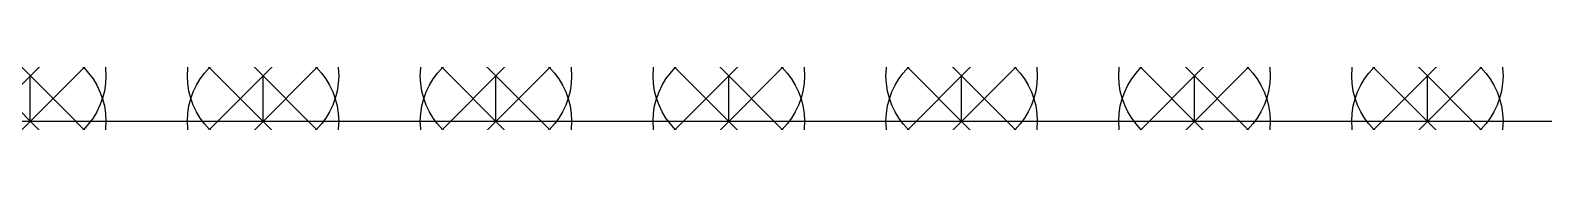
# Model space of a CAD drawing. Header units: inches. Extents: x 0 to 40, y 0 to 0.3.
# Drawn here: x 20 to 30, y 0 to 0.3 of the extents above; entities that cross this region are included whole.
import ezdxf

# ---------------------------------------------------------------- set-up
doc = ezdxf.new("R2010")
doc.units = ezdxf.units.IN
doc.header["$MEASUREMENT"] = 0
doc.header["$PDMODE"] = 35
for name, color, linetype in [('MF_bars', 21, 'Continuous'), ('NF_Glassload', 150, 'Continuous'), ('NF_RestraintsXYZ', 70, 'Continuous'), ('NF_Windload_01', 40, 'Continuous'), ('NF_Windload_02', 40, 'Continuous'), ('NF_Windload_03', 40, 'Continuous'), ('NF_Windload_04', 40, 'Continuous'), ('NF_Windload_05', 40, 'Continuous'), ('NF_Windload_06', 40, 'Continuous'), ('NF_Windload_07', 40, 'Continuous'), ('NF_Windload_08', 40, 'Continuous'), ('NF_Windload_09', 40, 'Continuous'), ('NF_Windload_10', 40, 'Continuous'), ('NF_Windload_11', 40, 'Continuous'), ('NF_Windload_12', 40, 'Continuous'), ('NF_Windload_13', 40, 'Continuous'), ('NF_Windload_14', 40, 'Continuous'), ('NF_Windload_15', 40, 'Continuous')]:
    doc.layers.add(name, color=color, linetype=linetype)

msp = doc.modelspace()

# ---------------------------------------------------------------- linework, layer by layer
at = {"extrusion": (0, -1, -2e-16)}
for p, q in [((20, 0.3, 1.562), (20, 0.3)), ((20, 0.3, 3.125), (20, 0.3, 1.562)), ((20, 0.3, 4.688), (20, 0.3, 3.125)), ((20, 0.3, 6.25), (20, 0.3, 4.688)), ((20, 0.3, 7.813), (20, 0.3, 6.25)), ((20, 0.3, 9.375), (20, 0.3, 7.813)), ((20, 0.3, 10.938), (20, 0.3, 9.375)), ((20, 0.3, 12.5), (20, 0.3, 10.938)), ((20, 0.3, 14.062), (20, 0.3, 12.5)), ((20, 0.3, 15.625), (20, 0.3, 14.062)), ((20, 0.3, 17.188), (20, 0.3, 15.625)), ((20, 0.3, 18.75), (20, 0.3, 17.188)), ((20, 0.3, 20.312), (20, 0.3, 18.75)), ((20, 0.3, 21.875), (20, 0.3, 20.312)), ((20, 0.3, 23.438), (20, 0.3, 21.875)), ((20, 0.3, 25), (20, 0.3, 23.438)), ((20, 0, 23.438), (20, 0.3, 23.438)), ((20, 0, 21.875), (20, 0.3, 21.875)), ((20, 0, 20.313), (20, 0.3, 20.313)), ((20, 0, 18.75), (20, 0.3, 18.75)), ((20, 0, 17.188), (20, 0.3, 17.188)), ((20, 0, 15.625), (20, 0.3, 15.625)), ((20, 0, 14.063), (20, 0.3, 14.063)), ((20, 0, 12.5), (20, 0.3, 12.5)), ((20, 0, 10.938), (20, 0.3, 10.938)), ((20, 0, 9.375), (20, 0.3, 9.375)), ((20, 0, 7.813), (20, 0.3, 7.813)), ((20, 0, 6.25), (20, 0.3, 6.25)), ((20, 0, 4.688), (20, 0.3, 4.688)), ((20, 0, 3.125), (20, 0.3, 3.125)), ((20, 0, 1.563), (20, 0.3, 1.563)), ((21.538, 0.3, 1.562), (21.538, 0.3)), ((21.538, 0.3, 3.125), (21.538, 0.3, 1.562)), ((21.538, 0.3, 4.688), (21.538, 0.3, 3.125)), ((21.538, 0.3, 6.25), (21.538, 0.3, 4.688)), ((21.538, 0.3, 7.813), (21.538, 0.3, 6.25)), ((21.538, 0.3, 9.375), (21.538, 0.3, 7.813)), ((21.538, 0.3, 10.938), (21.538, 0.3, 9.375)), ((21.538, 0.3, 12.5), (21.538, 0.3, 10.938)), ((21.538, 0.3, 14.062), (21.538, 0.3, 12.5)), ((21.538, 0.3, 15.625), (21.538, 0.3, 14.062)), ((21.538, 0.3, 17.188), (21.538, 0.3, 15.625)), ((21.538, 0.3, 18.75), (21.538, 0.3, 17.188)), ((21.538, 0.3, 20.312), (21.538, 0.3, 18.75)), ((21.538, 0.3, 21.875), (21.538, 0.3, 20.312)), ((21.538, 0.3, 23.438), (21.538, 0.3, 21.875)), ((21.538, 0.3, 25), (21.538, 0.3, 23.438)), ((21.538, 0, 23.438), (21.538, 0.3, 23.438)), ((21.538, 0, 21.875), (21.538, 0.3, 21.875)), ((21.538, 0, 20.313), (21.538, 0.3, 20.313)), ((21.538, 0, 18.75), (21.538, 0.3, 18.75)), ((21.538, 0, 17.188), (21.538, 0.3, 17.188)), ((21.538, 0, 15.625), (21.538, 0.3, 15.625)), ((21.538, 0, 14.063), (21.538, 0.3, 14.063)), ((21.538, 0, 12.5), (21.538, 0.3, 12.5)), ((21.538, 0, 10.938), (21.538, 0.3, 10.938)), ((21.538, 0, 9.375), (21.538, 0.3, 9.375)), ((21.538, 0, 7.813), (21.538, 0.3, 7.813)), ((21.538, 0, 6.25), (21.538, 0.3, 6.25)), ((21.538, 0, 4.688), (21.538, 0.3, 4.688)), ((21.538, 0, 3.125), (21.538, 0.3, 3.125)), ((21.538, 0, 1.563), (21.538, 0.3, 1.563)), ((23.077, 0.3, 1.562), (23.077, 0.3)), ((23.077, 0.3, 3.125), (23.077, 0.3, 1.562)), ((23.077, 0.3, 4.688), (23.077, 0.3, 3.125)), ((23.077, 0.3, 6.25), (23.077, 0.3, 4.688)), ((23.077, 0.3, 7.813), (23.077, 0.3, 6.25)), ((23.077, 0.3, 9.375), (23.077, 0.3, 7.813)), ((23.077, 0.3, 10.938), (23.077, 0.3, 9.375)), ((23.077, 0.3, 12.5), (23.077, 0.3, 10.938)), ((23.077, 0.3, 14.062), (23.077, 0.3, 12.5)), ((23.077, 0.3, 15.625), (23.077, 0.3, 14.062)), ((23.077, 0.3, 17.188), (23.077, 0.3, 15.625)), ((23.077, 0.3, 18.75), (23.077, 0.3, 17.188)), ((23.077, 0.3, 20.312), (23.077, 0.3, 18.75)), ((23.077, 0.3, 21.875), (23.077, 0.3, 20.312)), ((23.077, 0.3, 23.438), (23.077, 0.3, 21.875)), ((23.077, 0.3, 25), (23.077, 0.3, 23.438)), ((23.077, 0, 23.438), (23.077, 0.3, 23.438)), ((23.077, 0, 21.875), (23.077, 0.3, 21.875)), ((23.077, 0, 20.313), (23.077, 0.3, 20.313)), ((23.077, 0, 18.75), (23.077, 0.3, 18.75)), ((23.077, 0, 17.188), (23.077, 0.3, 17.188)), ((23.077, 0, 15.625), (23.077, 0.3, 15.625)), ((23.077, 0, 14.063), (23.077, 0.3, 14.063)), ((23.077, 0, 12.5), (23.077, 0.3, 12.5)), ((23.077, 0, 10.938), (23.077, 0.3, 10.938)), ((23.077, 0, 9.375), (23.077, 0.3, 9.375)), ((23.077, 0, 7.813), (23.077, 0.3, 7.813)), ((23.077, 0, 6.25), (23.077, 0.3, 6.25)), ((23.077, 0, 4.688), (23.077, 0.3, 4.688)), ((23.077, 0, 3.125), (23.077, 0.3, 3.125)), ((23.077, 0, 1.563), (23.077, 0.3, 1.563)), ((24.615, 0.3, 1.562), (24.615, 0.3)), ((24.615, 0.3, 3.125), (24.615, 0.3, 1.562)), ((24.615, 0.3, 4.688), (24.615, 0.3, 3.125)), ((24.615, 0.3, 6.25), (24.615, 0.3, 4.688)), ((24.615, 0.3, 7.813), (24.615, 0.3, 6.25)), ((24.615, 0.3, 9.375), (24.615, 0.3, 7.813)), ((24.615, 0.3, 10.938), (24.615, 0.3, 9.375)), ((24.615, 0.3, 12.5), (24.615, 0.3, 10.938)), ((24.615, 0.3, 14.062), (24.615, 0.3, 12.5)), ((24.615, 0.3, 15.625), (24.615, 0.3, 14.062)), ((24.615, 0.3, 17.188), (24.615, 0.3, 15.625)), ((24.615, 0.3, 18.75), (24.615, 0.3, 17.188)), ((24.615, 0.3, 20.312), (24.615, 0.3, 18.75)), ((24.615, 0.3, 21.875), (24.615, 0.3, 20.312)), ((24.615, 0.3, 23.438), (24.615, 0.3, 21.875)), ((24.615, 0.3, 25), (24.615, 0.3, 23.438)), ((24.615, 0, 23.438), (24.615, 0.3, 23.438)), ((24.615, 0, 21.875), (24.615, 0.3, 21.875)), ((24.615, 0, 20.313), (24.615, 0.3, 20.313)), ((24.615, 0, 18.75), (24.615, 0.3, 18.75)), ((24.615, 0, 17.188), (24.615, 0.3, 17.188)), ((24.615, 0, 15.625), (24.615, 0.3, 15.625)), ((24.615, 0, 14.063), (24.615, 0.3, 14.063)), ((24.615, 0, 12.5), (24.615, 0.3, 12.5)), ((24.615, 0, 10.938), (24.615, 0.3, 10.938)), ((24.615, 0, 9.375), (24.615, 0.3, 9.375)), ((24.615, 0, 7.813), (24.615, 0.3, 7.813)), ((24.615, 0, 6.25), (24.615, 0.3, 6.25)), ((24.615, 0, 4.688), (24.615, 0.3, 4.688)), ((24.615, 0, 3.125), (24.615, 0.3, 3.125)), ((24.615, 0, 1.563), (24.615, 0.3, 1.563)), ((26.154, 0.3, 1.562), (26.154, 0.3)), ((26.154, 0.3, 3.125), (26.154, 0.3, 1.562)), ((26.154, 0.3, 4.688), (26.154, 0.3, 3.125)), ((26.154, 0.3, 6.25), (26.154, 0.3, 4.688)), ((26.154, 0.3, 7.813), (26.154, 0.3, 6.25)), ((26.154, 0.3, 9.375), (26.154, 0.3, 7.813)), ((26.154, 0.3, 10.938), (26.154, 0.3, 9.375)), ((26.154, 0.3, 12.5), (26.154, 0.3, 10.938)), ((26.154, 0.3, 14.062), (26.154, 0.3, 12.5)), ((26.154, 0.3, 15.625), (26.154, 0.3, 14.062)), ((26.154, 0.3, 17.188), (26.154, 0.3, 15.625)), ((26.154, 0.3, 18.75), (26.154, 0.3, 17.188)), ((26.154, 0.3, 20.312), (26.154, 0.3, 18.75)), ((26.154, 0.3, 21.875), (26.154, 0.3, 20.312)), ((26.154, 0.3, 23.438), (26.154, 0.3, 21.875)), ((26.154, 0.3, 25), (26.154, 0.3, 23.438)), ((26.154, 0, 23.438), (26.154, 0.3, 23.438)), ((26.154, 0, 21.875), (26.154, 0.3, 21.875)), ((26.154, 0, 20.313), (26.154, 0.3, 20.313)), ((26.154, 0, 18.75), (26.154, 0.3, 18.75)), ((26.154, 0, 17.188), (26.154, 0.3, 17.188)), ((26.154, 0, 15.625), (26.154, 0.3, 15.625)), ((26.154, 0, 14.063), (26.154, 0.3, 14.063)), ((26.154, 0, 12.5), (26.154, 0.3, 12.5)), ((26.154, 0, 10.938), (26.154, 0.3, 10.938)), ((26.154, 0, 9.375), (26.154, 0.3, 9.375)), ((26.154, 0, 7.813), (26.154, 0.3, 7.813)), ((26.154, 0, 6.25), (26.154, 0.3, 6.25)), ((26.154, 0, 4.688), (26.154, 0.3, 4.688)), ((26.154, 0, 3.125), (26.154, 0.3, 3.125)), ((26.154, 0, 1.563), (26.154, 0.3, 1.563)), ((27.692, 0.3, 1.562), (27.692, 0.3)), ((27.692, 0.3, 3.125), (27.692, 0.3, 1.562)), ((27.692, 0.3, 4.688), (27.692, 0.3, 3.125)), ((27.692, 0.3, 6.25), (27.692, 0.3, 4.688)), ((27.692, 0.3, 7.813), (27.692, 0.3, 6.25)), ((27.692, 0.3, 9.375), (27.692, 0.3, 7.813)), ((27.692, 0.3, 10.938), (27.692, 0.3, 9.375)), ((27.692, 0.3, 12.5), (27.692, 0.3, 10.938)), ((27.692, 0.3, 14.062), (27.692, 0.3, 12.5)), ((27.692, 0.3, 15.625), (27.692, 0.3, 14.062)), ((27.692, 0.3, 17.188), (27.692, 0.3, 15.625)), ((27.692, 0.3, 18.75), (27.692, 0.3, 17.188)), ((27.692, 0.3, 20.312), (27.692, 0.3, 18.75)), ((27.692, 0.3, 21.875), (27.692, 0.3, 20.312)), ((27.692, 0.3, 23.438), (27.692, 0.3, 21.875)), ((27.692, 0.3, 25), (27.692, 0.3, 23.438)), ((27.692, 0, 23.438), (27.692, 0.3, 23.438)), ((27.692, 0, 21.875), (27.692, 0.3, 21.875)), ((27.692, 0, 20.313), (27.692, 0.3, 20.313)), ((27.692, 0, 18.75), (27.692, 0.3, 18.75)), ((27.692, 0, 17.188), (27.692, 0.3, 17.188)), ((27.692, 0, 15.625), (27.692, 0.3, 15.625)), ((27.692, 0, 14.063), (27.692, 0.3, 14.063)), ((27.692, 0, 12.5), (27.692, 0.3, 12.5)), ((27.692, 0, 10.938), (27.692, 0.3, 10.938)), ((27.692, 0, 9.375), (27.692, 0.3, 9.375)), ((27.692, 0, 7.813), (27.692, 0.3, 7.813)), ((27.692, 0, 6.25), (27.692, 0.3, 6.25)), ((27.692, 0, 4.688), (27.692, 0.3, 4.688)), ((27.692, 0, 3.125), (27.692, 0.3, 3.125)), ((27.692, 0, 1.563), (27.692, 0.3, 1.563)), ((29.231, 0.3, 1.562), (29.231, 0.3)), ((29.231, 0.3, 3.125), (29.231, 0.3, 1.562)), ((29.231, 0.3, 4.688), (29.231, 0.3, 3.125)), ((29.231, 0.3, 6.25), (29.231, 0.3, 4.688)), ((29.231, 0.3, 7.813), (29.231, 0.3, 6.25)), ((29.231, 0.3, 9.375), (29.231, 0.3, 7.813)), ((29.231, 0.3, 10.938), (29.231, 0.3, 9.375)), ((29.231, 0.3, 12.5), (29.231, 0.3, 10.938)), ((29.231, 0.3, 14.062), (29.231, 0.3, 12.5)), ((29.231, 0.3, 15.625), (29.231, 0.3, 14.062)), ((29.231, 0.3, 17.188), (29.231, 0.3, 15.625)), ((29.231, 0.3, 18.75), (29.231, 0.3, 17.188)), ((29.231, 0.3, 20.312), (29.231, 0.3, 18.75)), ((29.231, 0.3, 21.875), (29.231, 0.3, 20.312)), ((29.231, 0.3, 23.438), (29.231, 0.3, 21.875)), ((29.231, 0.3, 25), (29.231, 0.3, 23.438)), ((29.231, 0, 23.438), (29.231, 0.3, 23.438)), ((29.231, 0, 21.875), (29.231, 0.3, 21.875)), ((29.231, 0, 20.313), (29.231, 0.3, 20.313)), ((29.231, 0, 18.75), (29.231, 0.3, 18.75)), ((29.231, 0, 17.188), (29.231, 0.3, 17.188)), ((29.231, 0, 15.625), (29.231, 0.3, 15.625)), ((29.231, 0, 14.063), (29.231, 0.3, 14.063)), ((29.231, 0, 12.5), (29.231, 0.3, 12.5)), ((29.231, 0, 10.938), (29.231, 0.3, 10.938)), ((29.231, 0, 9.375), (29.231, 0.3, 9.375)), ((29.231, 0, 7.813), (29.231, 0.3, 7.813)), ((29.231, 0, 6.25), (29.231, 0.3, 6.25)), ((29.231, 0, 4.688), (29.231, 0.3, 4.688)), ((29.231, 0, 3.125), (29.231, 0.3, 3.125)), ((29.231, 0, 1.563), (29.231, 0.3, 1.563)), ((20, 0, 1.562), (20, 0)), ((21.538, 0, 1.562), (21.538, 0)), ((23.077, 0, 1.562), (23.077, 0)), ((24.615, 0, 1.562), (24.615, 0)), ((26.154, 0, 1.562), (26.154, 0)), ((27.692, 0, 1.562), (27.692, 0)), ((29.231, 0, 1.562), (29.231, 0)), ((18.462, 0, 1.562), (20, 0, 1.562)), ((18.462, 0, 3.125), (20, 0, 3.125)), ((18.462, 0, 4.688), (20, 0, 4.688)), ((18.462, 0, 6.25), (20, 0, 6.25)), ((18.462, 0, 7.813), (20, 0, 7.813)), ((18.462, 0, 9.375), (20, 0, 9.375)), ((18.462, 0, 10.938), (20, 0, 10.938)), ((18.462, 0, 12.5), (20, 0, 12.5)), ((18.462, 0, 14.062), (20, 0, 14.062)), ((18.462, 0, 15.625), (20, 0, 15.625)), ((18.462, 0, 17.188), (20, 0, 17.188)), ((18.462, 0, 18.75), (20, 0, 18.75)), ((18.462, 0, 20.312), (20, 0, 20.312)), ((18.462, 0, 21.875), (20, 0, 21.875)), ((18.462, 0, 23.438), (20, 0, 23.438)), ((20, 0, 3.125), (20, 0, 1.562)), ((20, 0, 4.688), (20, 0, 3.125)), ((20, 0, 6.25), (20, 0, 4.688)), ((20, 0, 7.813), (20, 0, 6.25)), ((20, 0, 9.375), (20, 0, 7.813)), ((20, 0, 10.938), (20, 0, 9.375)), ((20, 0, 12.5), (20, 0, 10.938)), ((20, 0, 14.062), (20, 0, 12.5)), ((20, 0, 15.625), (20, 0, 14.062)), ((20, 0, 17.188), (20, 0, 15.625)), ((20, 0, 18.75), (20, 0, 17.188)), ((20, 0, 20.312), (20, 0, 18.75)), ((20, 0, 21.875), (20, 0, 20.312)), ((20, 0, 23.438), (20, 0, 21.875)), ((20, 0, 25), (20, 0, 23.438)), ((20, 0, 1.562), (21.538, 0, 1.562)), ((20, 0, 3.125), (21.538, 0, 3.125)), ((20, 0, 4.688), (21.538, 0, 4.688)), ((20, 0, 6.25), (21.538, 0, 6.25)), ((20, 0, 7.813), (21.538, 0, 7.813)), ((20, 0, 9.375), (21.538, 0, 9.375)), ((20, 0, 10.938), (21.538, 0, 10.938)), ((20, 0, 12.5), (21.538, 0, 12.5)), ((20, 0, 14.062), (21.538, 0, 14.062)), ((20, 0, 15.625), (21.538, 0, 15.625)), ((20, 0, 17.188), (21.538, 0, 17.188)), ((20, 0, 18.75), (21.538, 0, 18.75)), ((20, 0, 20.312), (21.538, 0, 20.312)), ((20, 0, 21.875), (21.538, 0, 21.875)), ((20, 0, 23.438), (21.538, 0, 23.438)), ((21.538, 0, 3.125), (21.538, 0, 1.562)), ((21.538, 0, 4.688), (21.538, 0, 3.125)), ((21.538, 0, 6.25), (21.538, 0, 4.688)), ((21.538, 0, 7.813), (21.538, 0, 6.25)), ((21.538, 0, 9.375), (21.538, 0, 7.813)), ((21.538, 0, 10.938), (21.538, 0, 9.375)), ((21.538, 0, 12.5), (21.538, 0, 10.938)), ((21.538, 0, 14.062), (21.538, 0, 12.5)), ((21.538, 0, 15.625), (21.538, 0, 14.062)), ((21.538, 0, 17.188), (21.538, 0, 15.625)), ((21.538, 0, 18.75), (21.538, 0, 17.188)), ((21.538, 0, 20.312), (21.538, 0, 18.75)), ((21.538, 0, 21.875), (21.538, 0, 20.312)), ((21.538, 0, 23.438), (21.538, 0, 21.875)), ((21.538, 0, 25), (21.538, 0, 23.438)), ((21.538, 0, 1.562), (23.077, 0, 1.562)), ((21.538, 0, 3.125), (23.077, 0, 3.125)), ((21.538, 0, 4.688), (23.077, 0, 4.688)), ((21.538, 0, 6.25), (23.077, 0, 6.25)), ((21.538, 0, 7.813), (23.077, 0, 7.813)), ((21.538, 0, 9.375), (23.077, 0, 9.375)), ((21.538, 0, 10.938), (23.077, 0, 10.938)), ((21.538, 0, 12.5), (23.077, 0, 12.5)), ((21.538, 0, 14.062), (23.077, 0, 14.062)), ((21.538, 0, 15.625), (23.077, 0, 15.625)), ((21.538, 0, 17.188), (23.077, 0, 17.188)), ((21.538, 0, 18.75), (23.077, 0, 18.75)), ((21.538, 0, 20.312), (23.077, 0, 20.312)), ((21.538, 0, 21.875), (23.077, 0, 21.875)), ((21.538, 0, 23.438), (23.077, 0, 23.438)), ((23.077, 0, 3.125), (23.077, 0, 1.562)), ((23.077, 0, 4.688), (23.077, 0, 3.125)), ((23.077, 0, 6.25), (23.077, 0, 4.688)), ((23.077, 0, 7.813), (23.077, 0, 6.25)), ((23.077, 0, 9.375), (23.077, 0, 7.813)), ((23.077, 0, 10.938), (23.077, 0, 9.375)), ((23.077, 0, 12.5), (23.077, 0, 10.938)), ((23.077, 0, 14.062), (23.077, 0, 12.5)), ((23.077, 0, 15.625), (23.077, 0, 14.062)), ((23.077, 0, 17.188), (23.077, 0, 15.625)), ((23.077, 0, 18.75), (23.077, 0, 17.188)), ((23.077, 0, 20.312), (23.077, 0, 18.75)), ((23.077, 0, 21.875), (23.077, 0, 20.312)), ((23.077, 0, 23.438), (23.077, 0, 21.875)), ((23.077, 0, 25), (23.077, 0, 23.438)), ((23.077, 0, 1.562), (24.615, 0, 1.562)), ((23.077, 0, 3.125), (24.615, 0, 3.125)), ((23.077, 0, 4.688), (24.615, 0, 4.688)), ((23.077, 0, 6.25), (24.615, 0, 6.25)), ((23.077, 0, 7.813), (24.615, 0, 7.813)), ((23.077, 0, 9.375), (24.615, 0, 9.375)), ((23.077, 0, 10.938), (24.615, 0, 10.938)), ((23.077, 0, 12.5), (24.615, 0, 12.5)), ((23.077, 0, 14.062), (24.615, 0, 14.062)), ((23.077, 0, 15.625), (24.615, 0, 15.625)), ((23.077, 0, 17.188), (24.615, 0, 17.188)), ((23.077, 0, 18.75), (24.615, 0, 18.75)), ((23.077, 0, 20.312), (24.615, 0, 20.312)), ((23.077, 0, 21.875), (24.615, 0, 21.875)), ((23.077, 0, 23.438), (24.615, 0, 23.438)), ((24.615, 0, 3.125), (24.615, 0, 1.562)), ((24.615, 0, 4.688), (24.615, 0, 3.125)), ((24.615, 0, 6.25), (24.615, 0, 4.688)), ((24.615, 0, 7.813), (24.615, 0, 6.25)), ((24.615, 0, 9.375), (24.615, 0, 7.813)), ((24.615, 0, 10.938), (24.615, 0, 9.375)), ((24.615, 0, 12.5), (24.615, 0, 10.938)), ((24.615, 0, 14.062), (24.615, 0, 12.5)), ((24.615, 0, 15.625), (24.615, 0, 14.062)), ((24.615, 0, 17.188), (24.615, 0, 15.625)), ((24.615, 0, 18.75), (24.615, 0, 17.188)), ((24.615, 0, 20.312), (24.615, 0, 18.75)), ((24.615, 0, 21.875), (24.615, 0, 20.312)), ((24.615, 0, 23.438), (24.615, 0, 21.875)), ((24.615, 0, 25), (24.615, 0, 23.438)), ((24.615, 0, 1.562), (26.154, 0, 1.562)), ((24.615, 0, 3.125), (26.154, 0, 3.125)), ((24.615, 0, 4.688), (26.154, 0, 4.688)), ((24.615, 0, 6.25), (26.154, 0, 6.25)), ((24.615, 0, 7.813), (26.154, 0, 7.813)), ((24.615, 0, 9.375), (26.154, 0, 9.375)), ((24.615, 0, 10.938), (26.154, 0, 10.938)), ((24.615, 0, 12.5), (26.154, 0, 12.5)), ((24.615, 0, 14.062), (26.154, 0, 14.062)), ((24.615, 0, 15.625), (26.154, 0, 15.625)), ((24.615, 0, 17.188), (26.154, 0, 17.188)), ((24.615, 0, 18.75), (26.154, 0, 18.75)), ((24.615, 0, 20.312), (26.154, 0, 20.312)), ((24.615, 0, 21.875), (26.154, 0, 21.875)), ((24.615, 0, 23.438), (26.154, 0, 23.438)), ((26.154, 0, 3.125), (26.154, 0, 1.562)), ((26.154, 0, 4.688), (26.154, 0, 3.125)), ((26.154, 0, 6.25), (26.154, 0, 4.688)), ((26.154, 0, 7.813), (26.154, 0, 6.25)), ((26.154, 0, 9.375), (26.154, 0, 7.813)), ((26.154, 0, 10.938), (26.154, 0, 9.375)), ((26.154, 0, 12.5), (26.154, 0, 10.938)), ((26.154, 0, 14.062), (26.154, 0, 12.5)), ((26.154, 0, 15.625), (26.154, 0, 14.062)), ((26.154, 0, 17.188), (26.154, 0, 15.625)), ((26.154, 0, 18.75), (26.154, 0, 17.188)), ((26.154, 0, 20.312), (26.154, 0, 18.75)), ((26.154, 0, 21.875), (26.154, 0, 20.312)), ((26.154, 0, 23.438), (26.154, 0, 21.875)), ((26.154, 0, 25), (26.154, 0, 23.438)), ((26.154, 0, 1.562), (27.692, 0, 1.562)), ((26.154, 0, 3.125), (27.692, 0, 3.125)), ((26.154, 0, 4.688), (27.692, 0, 4.688)), ((26.154, 0, 6.25), (27.692, 0, 6.25)), ((26.154, 0, 7.813), (27.692, 0, 7.813)), ((26.154, 0, 9.375), (27.692, 0, 9.375)), ((26.154, 0, 10.938), (27.692, 0, 10.938)), ((26.154, 0, 12.5), (27.692, 0, 12.5)), ((26.154, 0, 14.062), (27.692, 0, 14.062)), ((26.154, 0, 15.625), (27.692, 0, 15.625)), ((26.154, 0, 17.188), (27.692, 0, 17.188)), ((26.154, 0, 18.75), (27.692, 0, 18.75)), ((26.154, 0, 20.312), (27.692, 0, 20.312)), ((26.154, 0, 21.875), (27.692, 0, 21.875)), ((26.154, 0, 23.438), (27.692, 0, 23.438)), ((27.692, 0, 3.125), (27.692, 0, 1.562)), ((27.692, 0, 4.688), (27.692, 0, 3.125)), ((27.692, 0, 6.25), (27.692, 0, 4.688)), ((27.692, 0, 7.813), (27.692, 0, 6.25)), ((27.692, 0, 9.375), (27.692, 0, 7.813)), ((27.692, 0, 10.938), (27.692, 0, 9.375)), ((27.692, 0, 12.5), (27.692, 0, 10.938)), ((27.692, 0, 14.062), (27.692, 0, 12.5)), ((27.692, 0, 15.625), (27.692, 0, 14.062)), ((27.692, 0, 17.188), (27.692, 0, 15.625)), ((27.692, 0, 18.75), (27.692, 0, 17.188)), ((27.692, 0, 20.312), (27.692, 0, 18.75)), ((27.692, 0, 21.875), (27.692, 0, 20.312)), ((27.692, 0, 23.438), (27.692, 0, 21.875)), ((27.692, 0, 25), (27.692, 0, 23.438)), ((27.692, 0, 1.562), (29.231, 0, 1.562)), ((27.692, 0, 3.125), (29.231, 0, 3.125)), ((27.692, 0, 4.688), (29.231, 0, 4.688)), ((27.692, 0, 6.25), (29.231, 0, 6.25)), ((27.692, 0, 7.813), (29.231, 0, 7.813)), ((27.692, 0, 9.375), (29.231, 0, 9.375)), ((27.692, 0, 10.938), (29.231, 0, 10.938)), ((27.692, 0, 12.5), (29.231, 0, 12.5)), ((27.692, 0, 14.062), (29.231, 0, 14.062)), ((27.692, 0, 15.625), (29.231, 0, 15.625)), ((27.692, 0, 17.188), (29.231, 0, 17.188)), ((27.692, 0, 18.75), (29.231, 0, 18.75)), ((27.692, 0, 20.312), (29.231, 0, 20.312)), ((27.692, 0, 21.875), (29.231, 0, 21.875)), ((27.692, 0, 23.438), (29.231, 0, 23.438)), ((29.231, 0, 3.125), (29.231, 0, 1.562)), ((29.231, 0, 4.688), (29.231, 0, 3.125)), ((29.231, 0, 6.25), (29.231, 0, 4.688)), ((29.231, 0, 7.813), (29.231, 0, 6.25)), ((29.231, 0, 9.375), (29.231, 0, 7.813)), ((29.231, 0, 10.938), (29.231, 0, 9.375)), ((29.231, 0, 12.5), (29.231, 0, 10.938)), ((29.231, 0, 14.062), (29.231, 0, 12.5)), ((29.231, 0, 15.625), (29.231, 0, 14.062)), ((29.231, 0, 17.188), (29.231, 0, 15.625)), ((29.231, 0, 18.75), (29.231, 0, 17.188)), ((29.231, 0, 20.312), (29.231, 0, 18.75)), ((29.231, 0, 21.875), (29.231, 0, 20.312)), ((29.231, 0, 23.438), (29.231, 0, 21.875)), ((29.231, 0, 25), (29.231, 0, 23.438)), ((29.231, 0, 1.562), (30.769, 0, 1.562)), ((29.231, 0, 3.125), (30.769, 0, 3.125)), ((29.231, 0, 4.688), (30.769, 0, 4.688)), ((29.231, 0, 6.25), (30.769, 0, 6.25)), ((29.231, 0, 7.813), (30.769, 0, 7.813)), ((29.231, 0, 9.375), (30.769, 0, 9.375)), ((29.231, 0, 10.938), (30.769, 0, 10.938)), ((29.231, 0, 12.5), (30.769, 0, 12.5)), ((29.231, 0, 14.062), (30.769, 0, 14.062)), ((29.231, 0, 15.625), (30.769, 0, 15.625)), ((29.231, 0, 17.188), (30.769, 0, 17.188)), ((29.231, 0, 18.75), (30.769, 0, 18.75)), ((29.231, 0, 20.312), (30.769, 0, 20.312)), ((29.231, 0, 21.875), (30.769, 0, 21.875)), ((29.231, 0, 23.438), (30.769, 0, 23.438))]:
    msp.add_line(p, q, dxfattribs=at)
at = {"layer": 'MF_bars', "extrusion": (0, -1, -2e-16)}
for p, q in [((20, 0, 23.438), (20, 0.3, 23.438)), ((20, 0, 21.875), (20, 0.3, 21.875)), ((20, 0, 20.312), (20, 0.3, 20.312)), ((20, 0, 18.75), (20, 0.3, 18.75)), ((20, 0, 17.188), (20, 0.3, 17.188)), ((20, 0, 15.625), (20, 0.3, 15.625)), ((20, 0, 14.062), (20, 0.3, 14.062)), ((20, 0, 12.5), (20, 0.3, 12.5)), ((20, 0, 10.938), (20, 0.3, 10.938)), ((20, 0, 9.375), (20, 0.3, 9.375)), ((20, 0, 7.813), (20, 0.3, 7.813)), ((20, 0, 6.25), (20, 0.3, 6.25)), ((20, 0, 4.688), (20, 0.3, 4.688)), ((20, 0, 3.125), (20, 0.3, 3.125)), ((20, 0, 1.562), (20, 0.3, 1.562)), ((21.538, 0, 23.438), (21.538, 0.3, 23.438)), ((21.538, 0, 21.875), (21.538, 0.3, 21.875)), ((21.538, 0, 20.312), (21.538, 0.3, 20.312)), ((21.538, 0, 18.75), (21.538, 0.3, 18.75)), ((21.538, 0, 17.188), (21.538, 0.3, 17.188)), ((21.538, 0, 15.625), (21.538, 0.3, 15.625)), ((21.538, 0, 14.062), (21.538, 0.3, 14.062)), ((21.538, 0, 12.5), (21.538, 0.3, 12.5)), ((21.538, 0, 10.938), (21.538, 0.3, 10.938)), ((21.538, 0, 9.375), (21.538, 0.3, 9.375)), ((21.538, 0, 7.813), (21.538, 0.3, 7.813)), ((21.538, 0, 6.25), (21.538, 0.3, 6.25)), ((21.538, 0, 4.688), (21.538, 0.3, 4.688)), ((21.538, 0, 3.125), (21.538, 0.3, 3.125)), ((21.538, 0, 1.562), (21.538, 0.3, 1.562)), ((23.077, 0, 23.438), (23.077, 0.3, 23.438)), ((23.077, 0, 21.875), (23.077, 0.3, 21.875)), ((23.077, 0, 20.312), (23.077, 0.3, 20.312)), ((23.077, 0, 18.75), (23.077, 0.3, 18.75)), ((23.077, 0, 17.188), (23.077, 0.3, 17.188)), ((23.077, 0, 15.625), (23.077, 0.3, 15.625)), ((23.077, 0, 14.062), (23.077, 0.3, 14.062)), ((23.077, 0, 12.5), (23.077, 0.3, 12.5)), ((23.077, 0, 10.938), (23.077, 0.3, 10.938)), ((23.077, 0, 9.375), (23.077, 0.3, 9.375)), ((23.077, 0, 7.813), (23.077, 0.3, 7.813)), ((23.077, 0, 6.25), (23.077, 0.3, 6.25)), ((23.077, 0, 4.688), (23.077, 0.3, 4.688)), ((23.077, 0, 3.125), (23.077, 0.3, 3.125)), ((23.077, 0, 1.562), (23.077, 0.3, 1.562)), ((24.615, 0, 23.438), (24.615, 0.3, 23.438)), ((24.615, 0, 21.875), (24.615, 0.3, 21.875)), ((24.615, 0, 20.312), (24.615, 0.3, 20.312)), ((24.615, 0, 18.75), (24.615, 0.3, 18.75)), ((24.615, 0, 17.188), (24.615, 0.3, 17.188)), ((24.615, 0, 15.625), (24.615, 0.3, 15.625)), ((24.615, 0, 14.062), (24.615, 0.3, 14.062)), ((24.615, 0, 12.5), (24.615, 0.3, 12.5)), ((24.615, 0, 10.938), (24.615, 0.3, 10.938)), ((24.615, 0, 9.375), (24.615, 0.3, 9.375)), ((24.615, 0, 7.813), (24.615, 0.3, 7.813)), ((24.615, 0, 6.25), (24.615, 0.3, 6.25)), ((24.615, 0, 4.688), (24.615, 0.3, 4.688)), ((24.615, 0, 3.125), (24.615, 0.3, 3.125)), ((24.615, 0, 1.562), (24.615, 0.3, 1.562)), ((26.154, 0, 23.438), (26.154, 0.3, 23.438)), ((26.154, 0, 21.875), (26.154, 0.3, 21.875)), ((26.154, 0, 20.312), (26.154, 0.3, 20.312)), ((26.154, 0, 18.75), (26.154, 0.3, 18.75)), ((26.154, 0, 17.188), (26.154, 0.3, 17.188)), ((26.154, 0, 15.625), (26.154, 0.3, 15.625)), ((26.154, 0, 14.062), (26.154, 0.3, 14.062)), ((26.154, 0, 12.5), (26.154, 0.3, 12.5)), ((26.154, 0, 10.938), (26.154, 0.3, 10.938)), ((26.154, 0, 9.375), (26.154, 0.3, 9.375)), ((26.154, 0, 7.813), (26.154, 0.3, 7.813)), ((26.154, 0, 6.25), (26.154, 0.3, 6.25)), ((26.154, 0, 4.688), (26.154, 0.3, 4.688)), ((26.154, 0, 3.125), (26.154, 0.3, 3.125)), ((26.154, 0, 1.562), (26.154, 0.3, 1.562)), ((27.692, 0, 23.438), (27.692, 0.3, 23.438)), ((27.692, 0, 21.875), (27.692, 0.3, 21.875)), ((27.692, 0, 20.312), (27.692, 0.3, 20.312)), ((27.692, 0, 18.75), (27.692, 0.3, 18.75)), ((27.692, 0, 17.188), (27.692, 0.3, 17.188)), ((27.692, 0, 15.625), (27.692, 0.3, 15.625)), ((27.692, 0, 14.062), (27.692, 0.3, 14.062)), ((27.692, 0, 12.5), (27.692, 0.3, 12.5)), ((27.692, 0, 10.938), (27.692, 0.3, 10.938)), ((27.692, 0, 9.375), (27.692, 0.3, 9.375)), ((27.692, 0, 7.813), (27.692, 0.3, 7.813)), ((27.692, 0, 6.25), (27.692, 0.3, 6.25)), ((27.692, 0, 4.688), (27.692, 0.3, 4.688)), ((27.692, 0, 3.125), (27.692, 0.3, 3.125)), ((27.692, 0, 1.562), (27.692, 0.3, 1.562)), ((29.231, 0, 23.438), (29.231, 0.3, 23.438)), ((29.231, 0, 21.875), (29.231, 0.3, 21.875)), ((29.231, 0, 20.312), (29.231, 0.3, 20.312)), ((29.231, 0, 18.75), (29.231, 0.3, 18.75)), ((29.231, 0, 17.188), (29.231, 0.3, 17.188)), ((29.231, 0, 15.625), (29.231, 0.3, 15.625)), ((29.231, 0, 14.062), (29.231, 0.3, 14.062)), ((29.231, 0, 12.5), (29.231, 0.3, 12.5)), ((29.231, 0, 10.938), (29.231, 0.3, 10.938)), ((29.231, 0, 9.375), (29.231, 0.3, 9.375)), ((29.231, 0, 7.813), (29.231, 0.3, 7.813)), ((29.231, 0, 6.25), (29.231, 0.3, 6.25)), ((29.231, 0, 4.688), (29.231, 0.3, 4.688)), ((29.231, 0, 3.125), (29.231, 0.3, 3.125)), ((29.231, 0, 1.562), (29.231, 0.3, 1.562))]:
    msp.add_line(p, q, dxfattribs=at)
at = {"layer": 'NF_Glassload', "extrusion": (0, -1, -2e-16)}
for p in [(20, 0, 7.813), (20, 0, 6.25), (20, 0, 4.688), (20, 0, 3.125), (20, 0, 9.375), (20, 0, 10.938), (20, 0, 12.5), (20, 0, 14.062), (20, 0, 15.625), (20, 0, 17.188), (20, 0, 21.875), (21.538, 0, 7.813), (21.538, 0, 6.25), (21.538, 0, 4.688), (21.538, 0, 1.562), (21.538, 0, 3.125), (21.538, 0, 9.375), (21.538, 0, 10.938), (21.538, 0, 12.5), (21.538, 0, 14.062), (21.538, 0, 15.625), (21.538, 0, 17.188), (21.538, 0, 18.75), (21.538, 0, 20.312), (21.538, 0, 21.875), (21.538, 0, 23.438), (23.077, 0, 7.813), (23.077, 0, 6.25), (23.077, 0, 4.688), (23.077, 0, 1.562), (23.077, 0, 3.125), (23.077, 0, 9.375), (23.077, 0, 10.938), (23.077, 0, 12.5), (23.077, 0, 14.062), (23.077, 0, 15.625), (23.077, 0, 17.188), (23.077, 0, 18.75), (23.077, 0, 20.312), (23.077, 0, 21.875), (23.077, 0, 23.438), (24.615, 0, 7.813), (24.615, 0, 6.25), (24.615, 0, 4.688), (24.615, 0, 1.562), (24.615, 0, 3.125), (24.615, 0, 9.375), (24.615, 0, 10.938), (24.615, 0, 12.5), (24.615, 0, 14.062), (24.615, 0, 15.625), (24.615, 0, 17.188), (24.615, 0, 18.75), (24.615, 0, 20.312), (24.615, 0, 21.875), (24.615, 0, 23.438), (26.154, 0, 7.813), (26.154, 0, 6.25), (26.154, 0, 4.688), (26.154, 0, 1.562), (26.154, 0, 3.125), (26.154, 0, 9.375), (26.154, 0, 10.938), (26.154, 0, 12.5), (26.154, 0, 14.062), (26.154, 0, 15.625), (26.154, 0, 17.188), (26.154, 0, 18.75), (26.154, 0, 20.312), (26.154, 0, 21.875), (26.154, 0, 23.438), (27.692, 0, 7.813), (27.692, 0, 6.25), (27.692, 0, 4.688), (27.692, 0, 1.562), (27.692, 0, 3.125), (27.692, 0, 9.375), (27.692, 0, 10.938), (27.692, 0, 12.5), (27.692, 0, 14.062), (27.692, 0, 15.625), (27.692, 0, 17.188), (27.692, 0, 18.75), (27.692, 0, 20.312), (27.692, 0, 21.875), (27.692, 0, 23.438), (29.231, 0, 7.813), (29.231, 0, 6.25), (29.231, 0, 4.688), (29.231, 0, 1.562), (29.231, 0, 3.125), (29.231, 0, 9.375), (29.231, 0, 10.938), (29.231, 0, 12.5), (29.231, 0, 14.062), (29.231, 0, 15.625), (29.231, 0, 17.188), (29.231, 0, 18.75), (29.231, 0, 20.312), (29.231, 0, 21.875), (29.231, 0, 23.438)]:
    msp.add_point(p, dxfattribs=at)
at = {"layer": 'NF_RestraintsXYZ', "extrusion": (0, -1, -2e-16)}
for p in [(20, 0.3, 25), (20, 0.3), (21.538, 0.3, 25), (21.538, 0.3), (23.077, 0.3, 25), (23.077, 0.3), (24.615, 0.3, 25), (24.615, 0.3), (26.154, 0.3, 25), (26.154, 0.3), (27.692, 0.3, 25), (27.692, 0.3), (29.231, 0.3, 25), (29.231, 0.3), (20, 0), (21.538, 0), (23.077, 0), (24.615, 0), (26.154, 0), (27.692, 0), (29.231, 0), (20, 0, 25), (21.538, 0, 25), (23.077, 0, 25), (24.615, 0, 25), (26.154, 0, 25), (27.692, 0, 25), (29.231, 0, 25)]:
    msp.add_point(p, dxfattribs=at)
at = {"layer": 'NF_Windload_01', "extrusion": (0, -1, -2e-16)}
for p in [(21.538, 0, 1.562), (23.077, 0, 1.562), (24.615, 0, 1.562), (26.154, 0, 1.562), (27.692, 0, 1.562), (29.231, 0, 1.562)]:
    msp.add_point(p, dxfattribs=at)
at = {"layer": 'NF_Windload_02', "extrusion": (0, -1, -2e-16)}
for p in [(20, 0, 3.125), (21.538, 0, 3.125), (23.077, 0, 3.125), (24.615, 0, 3.125), (26.154, 0, 3.125), (27.692, 0, 3.125), (29.231, 0, 3.125)]:
    msp.add_point(p, dxfattribs=at)
at = {"layer": 'NF_Windload_03', "extrusion": (0, -1, -2e-16)}
for p in [(20, 0, 4.688), (21.538, 0, 4.688), (23.077, 0, 4.688), (24.615, 0, 4.688), (26.154, 0, 4.688), (27.692, 0, 4.688), (29.231, 0, 4.688)]:
    msp.add_point(p, dxfattribs=at)
at = {"layer": 'NF_Windload_04', "extrusion": (0, -1, -2e-16)}
for p in [(20, 0, 6.25), (21.538, 0, 6.25), (23.077, 0, 6.25), (24.615, 0, 6.25), (26.154, 0, 6.25), (27.692, 0, 6.25), (29.231, 0, 6.25)]:
    msp.add_point(p, dxfattribs=at)
at = {"layer": 'NF_Windload_05', "extrusion": (0, -1, -2e-16)}
for p in [(20, 0, 7.813), (21.538, 0, 7.813), (23.077, 0, 7.813), (24.615, 0, 7.813), (26.154, 0, 7.813), (27.692, 0, 7.813), (29.231, 0, 7.813)]:
    msp.add_point(p, dxfattribs=at)
at = {"layer": 'NF_Windload_06', "extrusion": (0, -1, -2e-16)}
for p in [(20, 0, 9.375), (21.538, 0, 9.375), (23.077, 0, 9.375), (24.615, 0, 9.375), (26.154, 0, 9.375), (27.692, 0, 9.375), (29.231, 0, 9.375)]:
    msp.add_point(p, dxfattribs=at)
at = {"layer": 'NF_Windload_07', "extrusion": (0, -1, -2e-16)}
for p in [(20, 0, 10.938), (21.538, 0, 10.938), (23.077, 0, 10.938), (24.615, 0, 10.938), (26.154, 0, 10.938), (27.692, 0, 10.938), (29.231, 0, 10.938)]:
    msp.add_point(p, dxfattribs=at)
at = {"layer": 'NF_Windload_08', "extrusion": (0, -1, -2e-16)}
for p in [(20, 0, 12.5), (21.538, 0, 12.5), (23.077, 0, 12.5), (24.615, 0, 12.5), (26.154, 0, 12.5), (27.692, 0, 12.5), (29.231, 0, 12.5)]:
    msp.add_point(p, dxfattribs=at)
at = {"layer": 'NF_Windload_09', "extrusion": (0, -1, -2e-16)}
for p in [(20, 0, 14.062), (21.538, 0, 14.062), (23.077, 0, 14.062), (24.615, 0, 14.062), (26.154, 0, 14.062), (27.692, 0, 14.062), (29.231, 0, 14.062)]:
    msp.add_point(p, dxfattribs=at)
at = {"layer": 'NF_Windload_10', "extrusion": (0, -1, -2e-16)}
for p in [(20, 0, 15.625), (21.538, 0, 15.625), (23.077, 0, 15.625), (24.615, 0, 15.625), (26.154, 0, 15.625), (27.692, 0, 15.625), (29.231, 0, 15.625)]:
    msp.add_point(p, dxfattribs=at)
at = {"layer": 'NF_Windload_11', "extrusion": (0, -1, -2e-16)}
for p in [(20, 0, 17.188), (21.538, 0, 17.188), (23.077, 0, 17.188), (24.615, 0, 17.188), (26.154, 0, 17.188), (27.692, 0, 17.188), (29.231, 0, 17.188)]:
    msp.add_point(p, dxfattribs=at)
at = {"layer": 'NF_Windload_12', "extrusion": (0, -1, -2e-16)}
for p in [(21.538, 0, 18.75), (23.077, 0, 18.75), (24.615, 0, 18.75), (26.154, 0, 18.75), (27.692, 0, 18.75), (29.231, 0, 18.75)]:
    msp.add_point(p, dxfattribs=at)
at = {"layer": 'NF_Windload_13', "extrusion": (0, -1, -2e-16)}
for p in [(21.538, 0, 20.312), (23.077, 0, 20.312), (24.615, 0, 20.312), (26.154, 0, 20.312), (27.692, 0, 20.312), (29.231, 0, 20.312)]:
    msp.add_point(p, dxfattribs=at)
at = {"layer": 'NF_Windload_14', "extrusion": (0, -1, -2e-16)}
for p in [(20, 0, 21.875), (21.538, 0, 21.875), (23.077, 0, 21.875), (24.615, 0, 21.875), (26.154, 0, 21.875), (27.692, 0, 21.875), (29.231, 0, 21.875)]:
    msp.add_point(p, dxfattribs=at)
at = {"layer": 'NF_Windload_15', "extrusion": (0, -1, -2e-16)}
for p in [(21.538, 0, 23.438), (23.077, 0, 23.438), (24.615, 0, 23.438), (26.154, 0, 23.438), (27.692, 0, 23.438), (29.231, 0, 23.438)]:
    msp.add_point(p, dxfattribs=at)

doc.saveas('drawing.dxf')
